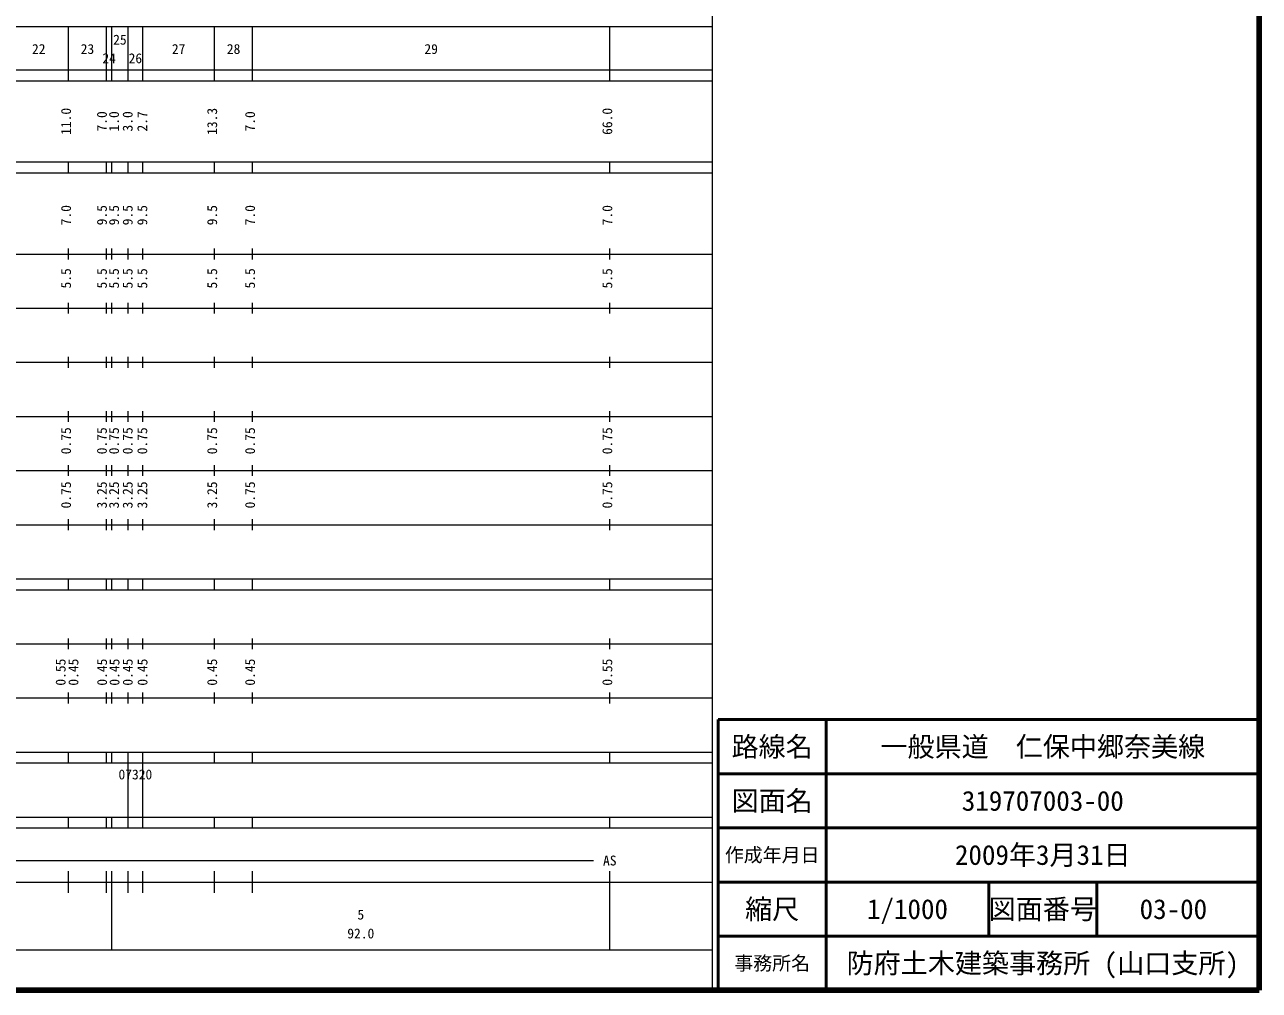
# Model space of a CAD drawing. Units: millimetres on the paper, enlarged 1000 times. Extents: x 40000 to 680000, y 20000 to 380000.
# Drawn here: x 451904 to 680000, y 20000 to 198357 of the extents above; entities that cross this region are included whole.
import ezdxf
from ezdxf.enums import TextEntityAlignment as Align

# ---------------------------------------------------------------- set-up
doc = ezdxf.new("R2010")
doc.units = ezdxf.units.MM
doc.header["$LTSCALE"] = 1000
for name, color, linetype, lineweight in [('M-TTL', 2, 'Continuous', 140), ('M-TTL-BAND', 7, 'Continuous', 13), ('M-TTL-FRAM', 2, 'Continuous', 50), ('M-TTL-LINE', 7, 'Continuous', 50)]:
    doc.layers.add(name, color=color, linetype=linetype, lineweight=lineweight)
doc.layers.add('M-TTL-TXT', color=7, linetype='Continuous')
doc.styles.add('ＭＳ ゴシック', font='')
doc.styles.get('ＭＳ ゴシック').set_extended_font_data('MS Gothic')

msp = doc.modelspace()

# ---------------------------------------------------------------- linework, layer by layer
at = {"layer": 'M-TTL'}
for p, q in [((680000, 20000), (680000, 380000)), ((40000, 20000), (680000, 20000))]:
    msp.add_line(p, q, dxfattribs=at)
at = {"layer": 'M-TTL-BAND'}
for p, q in [((579000, 20000), (579000, 370000)), ((68000, 198000), (579000, 198000)), ((460000, 188000), (460000, 198000)), ((467000, 188000), (467000, 198000)), ((468000, 188000), (468000, 198000)), ((471000, 188000), (471000, 198000)), ((473700, 188000), (473700, 198000)), ((487000, 188000), (487000, 198000)), ((494000, 188000), (494000, 198000)), ((560000, 188000), (560000, 198000)), ((40000, 190000), (579000, 190000)), ((40000, 188000), (579000, 188000)), ((40000, 173000), (579000, 173000)), ((460000, 171000), (460000, 173000)), ((467000, 171000), (467000, 173000)), ((468000, 171000), (468000, 173000)), ((471000, 171000), (471000, 173000)), ((473700, 171000), (473700, 173000)), ((487000, 171000), (487000, 173000)), ((494000, 171000), (494000, 173000)), ((560000, 171000), (560000, 173000)), ((40000, 171000), (579000, 171000)), ((40000, 156000), (579000, 156000)), ((460000, 155000), (460000, 157000)), ((467000, 155000), (467000, 157000)), ((468000, 155000), (468000, 157000)), ((471000, 155000), (471000, 157000)), ((473700, 155000), (473700, 157000)), ((487000, 155000), (487000, 157000)), ((494000, 155000), (494000, 157000)), ((560000, 155000), (560000, 157000)), ((46000, 146000), (579000, 146000)), ((460000, 145000), (460000, 147000)), ((467000, 145000), (467000, 147000)), ((468000, 145000), (468000, 147000)), ((471000, 145000), (471000, 147000)), ((473700, 145000), (473700, 147000)), ((487000, 145000), (487000, 147000)), ((494000, 145000), (494000, 147000)), ((560000, 145000), (560000, 147000)), ((460000, 135000), (460000, 137000)), ((467000, 135000), (467000, 137000)), ((468000, 135000), (468000, 137000)), ((471000, 135000), (471000, 137000)), ((473700, 135000), (473700, 137000)), ((487000, 135000), (487000, 137000)), ((494000, 135000), (494000, 137000)), ((560000, 135000), (560000, 137000)), ((52000, 136000), (579000, 136000)), ((46000, 126000), (579000, 126000)), ((460000, 125000), (460000, 127000)), ((467000, 125000), (467000, 127000)), ((468000, 125000), (468000, 127000)), ((471000, 125000), (471000, 127000)), ((473700, 125000), (473700, 127000)), ((487000, 125000), (487000, 127000)), ((494000, 125000), (494000, 127000)), ((560000, 125000), (560000, 127000)), ((460000, 115000), (460000, 117000)), ((467000, 115000), (467000, 117000)), ((468000, 115000), (468000, 117000)), ((471000, 115000), (471000, 117000)), ((473700, 115000), (473700, 117000)), ((487000, 115000), (487000, 117000)), ((494000, 115000), (494000, 117000)), ((560000, 115000), (560000, 117000)), ((52000, 116000), (579000, 116000)), ((46000, 106000), (579000, 106000)), ((460000, 105000), (460000, 107000)), ((467000, 105000), (467000, 107000)), ((468000, 105000), (468000, 107000)), ((471000, 105000), (471000, 107000)), ((473700, 105000), (473700, 107000)), ((487000, 105000), (487000, 107000)), ((494000, 105000), (494000, 107000)), ((560000, 105000), (560000, 107000)), ((40000, 96000), (579000, 96000)), ((460000, 94000), (460000, 96000)), ((467000, 94000), (467000, 96000)), ((468000, 94000), (468000, 96000)), ((471000, 94000), (471000, 96000)), ((473700, 94000), (473700, 96000)), ((487000, 94000), (487000, 96000)), ((494000, 94000), (494000, 96000)), ((560000, 94000), (560000, 96000)), ((40000, 94000), (579000, 94000)), ((460000, 83000), (460000, 85000)), ((467000, 83000), (467000, 85000)), ((468000, 83000), (468000, 85000)), ((471000, 83000), (471000, 85000)), ((473700, 83000), (473700, 85000)), ((487000, 83000), (487000, 85000)), ((494000, 83000), (494000, 85000)), ((560000, 83000), (560000, 85000)), ((49000, 84000), (579000, 84000)), ((40000, 74000), (579000, 74000)), ((460000, 73000), (460000, 75000)), ((467000, 73000), (467000, 75000)), ((468000, 73000), (468000, 75000)), ((471000, 73000), (471000, 75000)), ((473700, 73000), (473700, 75000)), ((487000, 73000), (487000, 75000)), ((494000, 73000), (494000, 75000)), ((560000, 73000), (560000, 75000)), ((40000, 64000), (579000, 64000)), ((460000, 62000), (460000, 64000)), ((467000, 62000), (467000, 64000)), ((468000, 62000), (468000, 64000)), ((471000, 62000), (471000, 64000)), ((473700, 62000), (473700, 64000)), ((487000, 62000), (487000, 64000)), ((494000, 62000), (494000, 64000)), ((560000, 62000), (560000, 64000)), ((40000, 62000), (579000, 62000)), ((471000, 52000), (471000, 62000)), ((473700, 52000), (473700, 62000)), ((40000, 52000), (579000, 52000)), ((460000, 50000), (460000, 52000)), ((467000, 50000), (467000, 52000)), ((468000, 50000), (468000, 52000)), ((471000, 50000), (471000, 52000)), ((473700, 50000), (473700, 52000)), ((487000, 50000), (487000, 52000)), ((494000, 50000), (494000, 52000)), ((560000, 50000), (560000, 52000)), ((40000, 50000), (579000, 50000)), ((71000, 44000), (557000, 44000)), ((460000, 38000), (460000, 42000)), ((467000, 38000), (467000, 42000)), ((468000, 27500), (468000, 42000)), ((471000, 38000), (471000, 42000)), ((473700, 38000), (473700, 42000)), ((487000, 38000), (487000, 42000)), ((494000, 38000), (494000, 42000)), ((560000, 27500), (560000, 42000)), ((40000, 40000), (579000, 40000)), ((68000, 27500), (579000, 27500))]:
    msp.add_line(p, q, dxfattribs=at)
at = {"layer": 'M-TTL-FRAM'}
for p, q in [((680000, 70000), (580000, 70000)), ((580000, 70000), (580000, 20000))]:
    msp.add_line(p, q, dxfattribs=at)
at = {"layer": 'M-TTL-LINE'}
for p, q in [((600000, 70000), (600000, 20000)), ((680000, 60000), (580000, 60000)), ((680000, 50000), (580000, 50000)), ((680000, 40000), (580000, 40000)), ((630000, 40000), (630000, 30000)), ((650000, 40000), (650000, 30000)), ((680000, 30000), (580000, 30000))]:
    msp.add_line(p, q, dxfattribs=at)

# ---------------------------------------------------------------- texts
at = {"layer": 'M-TTL-BAND', "style": 'ＭＳ ゴシック'}
for s, p in [('25', (469500, 194129)), ('22', (454500, 192405)), ('23', (463500, 192405)), ('27', (480350, 192405)), ('28', (490500, 192405)), ('29', (527000, 192405)), ('24', (467500, 190690)), ('26', (472350, 190690)), ('07320', (472350, 58405)), ('AS', (560000, 42500)), ('5', (514000, 32523)), ('92.0', (514000, 29033))]:
    msp.add_text(s, height=1833, dxfattribs=at).set_placement(p, align=Align.BOTTOM_CENTER)
for s, p in [('11.0', (461000, 180500)), ('13.3', (488000, 180500)), ('66.0', (561000, 180500)), ('7.0', (467627, 180500)), ('1.0', (469861, 180500)), ('3.0', (472385, 180500)), ('2.7', (475087, 180500)), ('7.0', (495000, 180500)), ('7.0', (461000, 163174)), ('9.5', (467627, 163174)), ('9.5', (469861, 163174)), ('9.5', (472385, 163174)), ('9.5', (475087, 163174)), ('9.5', (488000, 163174)), ('7.0', (495000, 163174)), ('7.0', (561000, 163174)), ('5.5', (461000, 151500)), ('5.5', (467627, 151500)), ('5.5', (469861, 151500)), ('5.5', (472385, 151500)), ('5.5', (475087, 151500)), ('5.5', (488000, 151500)), ('5.5', (495000, 151500)), ('5.5', (561000, 151500)), ('0.75', (461000, 121500)), ('0.75', (467627, 121500)), ('0.75', (469861, 121500)), ('0.75', (472385, 121500)), ('0.75', (475087, 121500)), ('0.75', (488000, 121500)), ('0.75', (495000, 121500)), ('0.75', (561000, 121500)), ('0.75', (461000, 111500)), ('3.25', (467627, 111500)), ('3.25', (469861, 111500)), ('3.25', (472385, 111500)), ('3.25', (475087, 111500)), ('3.25', (488000, 111500)), ('0.75', (495000, 111500)), ('0.75', (561000, 111500)), ('0.55', (460000, 78764)), ('0.45', (462370, 78764)), ('0.45', (467659, 78764)), ('0.45', (469953, 78764)), ('0.45', (472403, 78764)), ('0.45', (475130, 78764)), ('0.45', (488000, 78764)), ('0.45', (495000, 78764)), ('0.55', (561000, 78764))]:
    msp.add_text(s, height=1833, rotation=90, dxfattribs=at).set_placement(p, align=Align.BOTTOM_CENTER)
at = {"layer": 'M-TTL-TXT', "style": 'ＭＳ ゴシック'}
for s, height, p in [('路線名', 3666, (590000, 65000)), ('路線名', 3666, (590000, 65000)), ('一般県道\u3000仁保中郷奈美線', 3666, (640000, 65000)), ('図面名', 3666, (590000, 55000)), ('図面名', 3666, (590000, 55000)), ('319707003-00', 3666, (640000, 55000)), ('作成年月日', 2566, (590000, 45000)), ('作成年月日', 2566, (590000, 45000)), ('2009年3月31日', 3666, (640000, 45000)), ('縮尺', 3666, (590000, 35000)), ('縮尺', 3666, (590000, 35000)), ('1/1000', 3666, (615000, 35000)), ('図面番号', 3666, (640000, 35000)), ('図面番号', 3666, (640000, 35000)), ('03-00', 3666, (664125, 35000)), ('防府土木建築事務所 (山口支所)', 3666, (640000, 25000)), ('事務所名', 2566, (590000, 25000)), ('事務所名', 2566, (590000, 25000))]:
    msp.add_text(s, height=height, dxfattribs=at).set_placement(p, align=Align.MIDDLE_CENTER)

doc.saveas('drawing.dxf')
